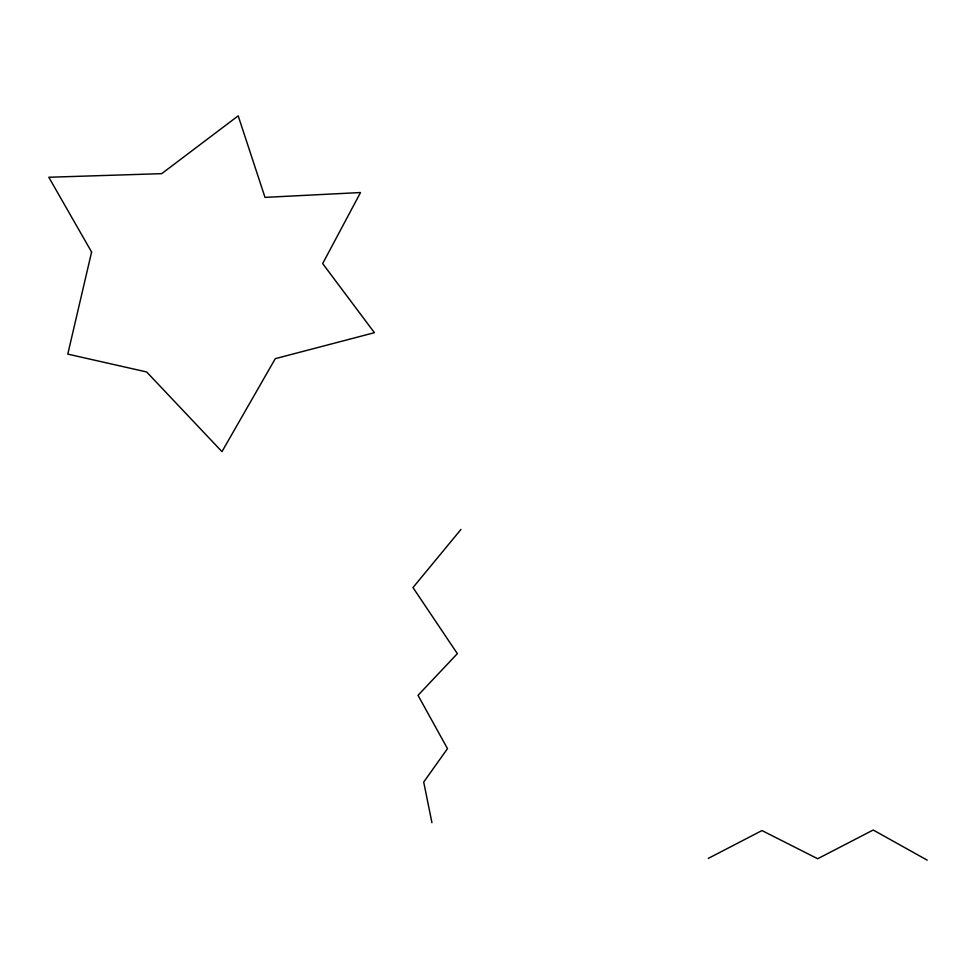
<?xml version="1.0" encoding="UTF-8"?>
<svg xmlns="http://www.w3.org/2000/svg" width="976" height="976" viewBox="0 0 976 976"><rect width="100%" height="100%" fill="white"/><g stroke="black" fill="none" stroke-linecap="round" stroke-linejoin="round"><path stroke-width="1.46" d="M460.965 529.443L412.982 587.564L457.354 653.652L418.021 695.339L447.496 748.641L423.706 782.057L431.941 822.707M708.247 858.416L761.975 830.564L817.681 858.746L873.203 830.015L927.2 860.149M91.598 252.015L67.783 354.117L146.644 371.954L221.967 451.632L275.293 358.656L374.418 332.694L322.666 263.581L360.522 192.54L265.008 197.384L238.193 115.851L161.699 173.655L48.8 177.254L91.598 252.015"/></g></svg>
